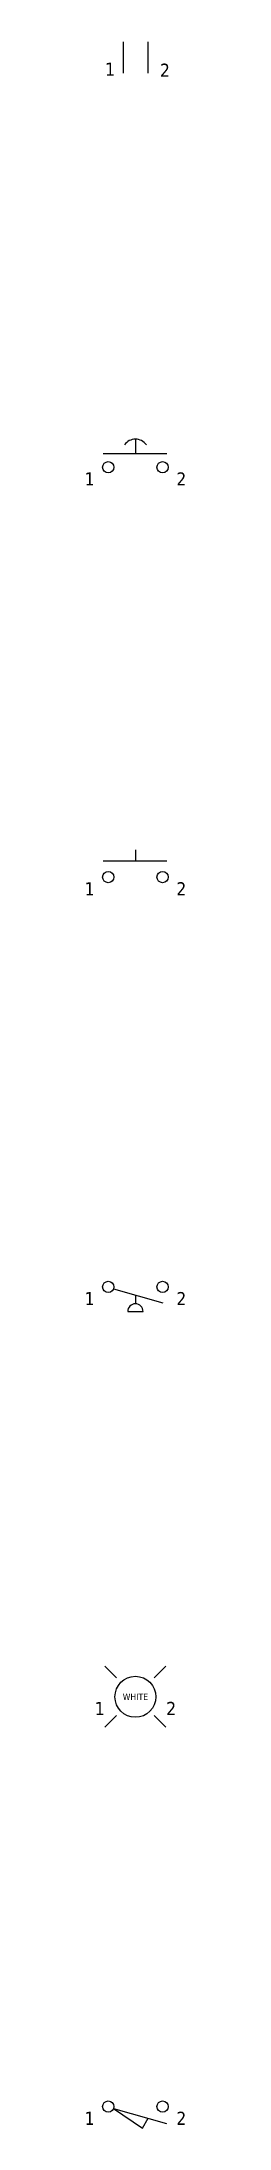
# Model space of a CAD drawing. Header units: inches. Extents: x -0.3 to 0.3, y -0.1 to 12.6.
import ezdxf
from ezdxf.enums import TextEntityAlignment as Align

# ---------------------------------------------------------------- set-up
doc = ezdxf.new("R2010")
doc.units = ezdxf.units.IN
doc.header["$MEASUREMENT"] = 0
doc.styles.add('Tahoma', font='TAHOMA.TTF')

# ---------------------------------------------------------------- blocks, each defined once
blk = doc.blocks.new('Push Button - Imperial')
for p, q in [((0, 0.167), (0, 0.1)), ((-0.197, 0.1), (0.192, 0.1))]:
    blk.add_line(p, q)
for centre in [(-0.166, 0), (0.166, 0)]:
    blk.add_circle(centre, 0.0344)
at = {"style": 'Tahoma'}
for tag, p in [('Description', (0, 0.344)), ('Reference Designator', (0, 0.188))]:
    blk.add_attdef(tag, text='', height=0.08, dxfattribs=at).set_placement(p, align=Align.CENTER)
at = {"linetype": 'Continuous', "style": 'Tahoma', "flags": 8}
blk.add_attdef('Terminal 1', text='', height=0.08, dxfattribs=at).set_placement((-0.25, -0.031), align=Align.TOP_RIGHT)
blk.add_attdef('Terminal 2', text='', height=0.08, dxfattribs=at).set_placement((0.25, -0.031), align=Align.TOP_LEFT)
blk = doc.blocks.new('Mushroom Head Pushbutton - Imperial')
for p, q in [((0, 0.171), (0, 0.085)), ((-0.197, 0.085), (0.192, 0.085))]:
    blk.add_line(p, q)
for centre in [(-0.166, 0), (0.166, 0)]:
    blk.add_circle(centre, 0.0344)
blk.add_arc((0, 0.088), 0.0833, 36.8699, 143.1301)
at = {"style": 'Tahoma'}
for tag, p in [('Description', (0, 0.344)), ('Reference Designator', (0, 0.188))]:
    blk.add_attdef(tag, text='', height=0.08, dxfattribs=at).set_placement(p, align=Align.CENTER)
at = {"linetype": 'Continuous', "style": 'Tahoma', "flags": 8}
blk.add_attdef('Terminal 1', text='', height=0.08, dxfattribs=at).set_placement((-0.25, -0.031), align=Align.TOP_RIGHT)
blk.add_attdef('Terminal 2', text='', height=0.08, dxfattribs=at).set_placement((0.25, -0.031), align=Align.TOP_LEFT)
blk = doc.blocks.new('Limit Switch - Imperial')
at = {"linetype": 'Continuous'}
for p, q in [((-0.133, -0.011), (0.044, -0.132)), ((-0.133, -0.011), (0.19, -0.103)), ((0.044, -0.132), (0.078, -0.071))]:
    blk.add_line(p, q, dxfattribs=at)
for centre in [(-0.166, 0), (0.166, 0)]:
    blk.add_circle(centre, 0.0344)
at = {"style": 'Tahoma'}
for tag, p in [('Description', (0, 0.25)), ('Reference Designator', (0, 0.094))]:
    blk.add_attdef(tag, text='', height=0.08, dxfattribs=at).set_placement(p, align=Align.CENTER)
at = {"linetype": 'Continuous', "style": 'Tahoma', "flags": 8}
blk.add_attdef('Terminal 1', text='', height=0.08, dxfattribs=at).set_placement((-0.25, -0.031), align=Align.TOP_RIGHT)
blk.add_attdef('Terminal 2', text='', height=0.08, dxfattribs=at).set_placement((0.25, -0.031), align=Align.TOP_LEFT)
blk = doc.blocks.new('Pilot Light - Imperial')
for p, q in [((-0.115, 0.115), (-0.186, 0.186)), ((0.115, 0.115), (0.186, 0.186)), ((-0.115, -0.115), (-0.186, -0.186)), ((0.115, -0.115), (0.186, -0.186))]:
    blk.add_line(p, q)
blk.add_circle((0, 0), 0.125)
at = {"style": 'Tahoma'}
blk.add_text('WHITE', height=0.04, dxfattribs=at).set_placement((0, 0), align=Align.MIDDLE_CENTER)
for tag, p in [('Description', (0, 0.344)), ('Reference Designator', (0, 0.188))]:
    blk.add_attdef(tag, text='', height=0.08, dxfattribs=at).set_placement(p, align=Align.CENTER)
at = {"linetype": 'Continuous', "style": 'Tahoma', "flags": 8}
blk.add_attdef('Terminal 1', text='', height=0.08, dxfattribs=at).set_placement((-0.188, -0.031), align=Align.TOP_RIGHT)
blk.add_attdef('Terminal 2', text='', height=0.08, dxfattribs=at).set_placement((0.188, -0.031), align=Align.TOP_LEFT)
blk = doc.blocks.new('Relay Contact - Imperial')
at = {"linetype": 'Continuous'}
for p, q in [((-0.075, 0.096), (-0.075, -0.096)), ((0.075, 0.096), (0.075, -0.096))]:
    blk.add_line(p, q, dxfattribs=at)
at = {"style": 'Tahoma'}
for tag, p in [('Description', (0, 0.34375)), ('Reference Designator', (0, 0.1875))]:
    blk.add_attdef(tag, text='', height=0.08, dxfattribs=at).set_placement(p, align=Align.CENTER)
at = {"linetype": 'Continuous', "style": 'Tahoma', "flags": 8}
blk.add_attdef('Terminal 1', text='', height=0.08, dxfattribs=at).set_placement((-0.125, -0.031375), align=Align.TOP_RIGHT)
blk.add_attdef('Terminal 2', text='', height=0.08, dxfattribs=at).set_placement((0.15, -0.03765), align=Align.TOP_LEFT)
blk = doc.blocks.new('Temperature Switch - Imperial')
at = {"linetype": 'Continuous'}
blk.add_line((-0.133, -0.011), (0.167, -0.097), dxfattribs=at)
for p, q in [((0, -0.049), (0, -0.102)), ((-0.047, -0.15), (0.047, -0.15))]:
    blk.add_line(p, q)
for centre in [(-0.166, 0), (0.166, 0)]:
    blk.add_circle(centre, 0.0344)
blk.add_arc((0, -0.15), 0.0471, 0, 180)
at = {"style": 'Tahoma'}
for tag, p in [('Description', (0, 0.25)), ('Reference Designator', (0, 0.094))]:
    blk.add_attdef(tag, text='', height=0.08, dxfattribs=at).set_placement(p, align=Align.CENTER)
at = {"linetype": 'Continuous', "style": 'Tahoma', "flags": 8}
blk.add_attdef('Terminal 1', text='', height=0.08, dxfattribs=at).set_placement((-0.25, -0.031), align=Align.TOP_RIGHT)
blk.add_attdef('Terminal 2', text='', height=0.08, dxfattribs=at).set_placement((0.25, -0.031), align=Align.TOP_LEFT)

msp = doc.modelspace()

# ---------------------------------------------------------------- block references
for name, p in [('Relay Contact - Imperial', (0, 12.5)), ('Mushroom Head Pushbutton - Imperial', (0, 10)), ('Push Button - Imperial', (0, 7.5)), ('Temperature Switch - Imperial', (0, 5)), ('Pilot Light - Imperial', (0, 2.5)), ('Limit Switch - Imperial', (0, 0))]:
    msp.add_blockref(name, p).add_auto_attribs({'Terminal 1': '1', 'Terminal 2': '2'})

doc.saveas('drawing.dxf')
